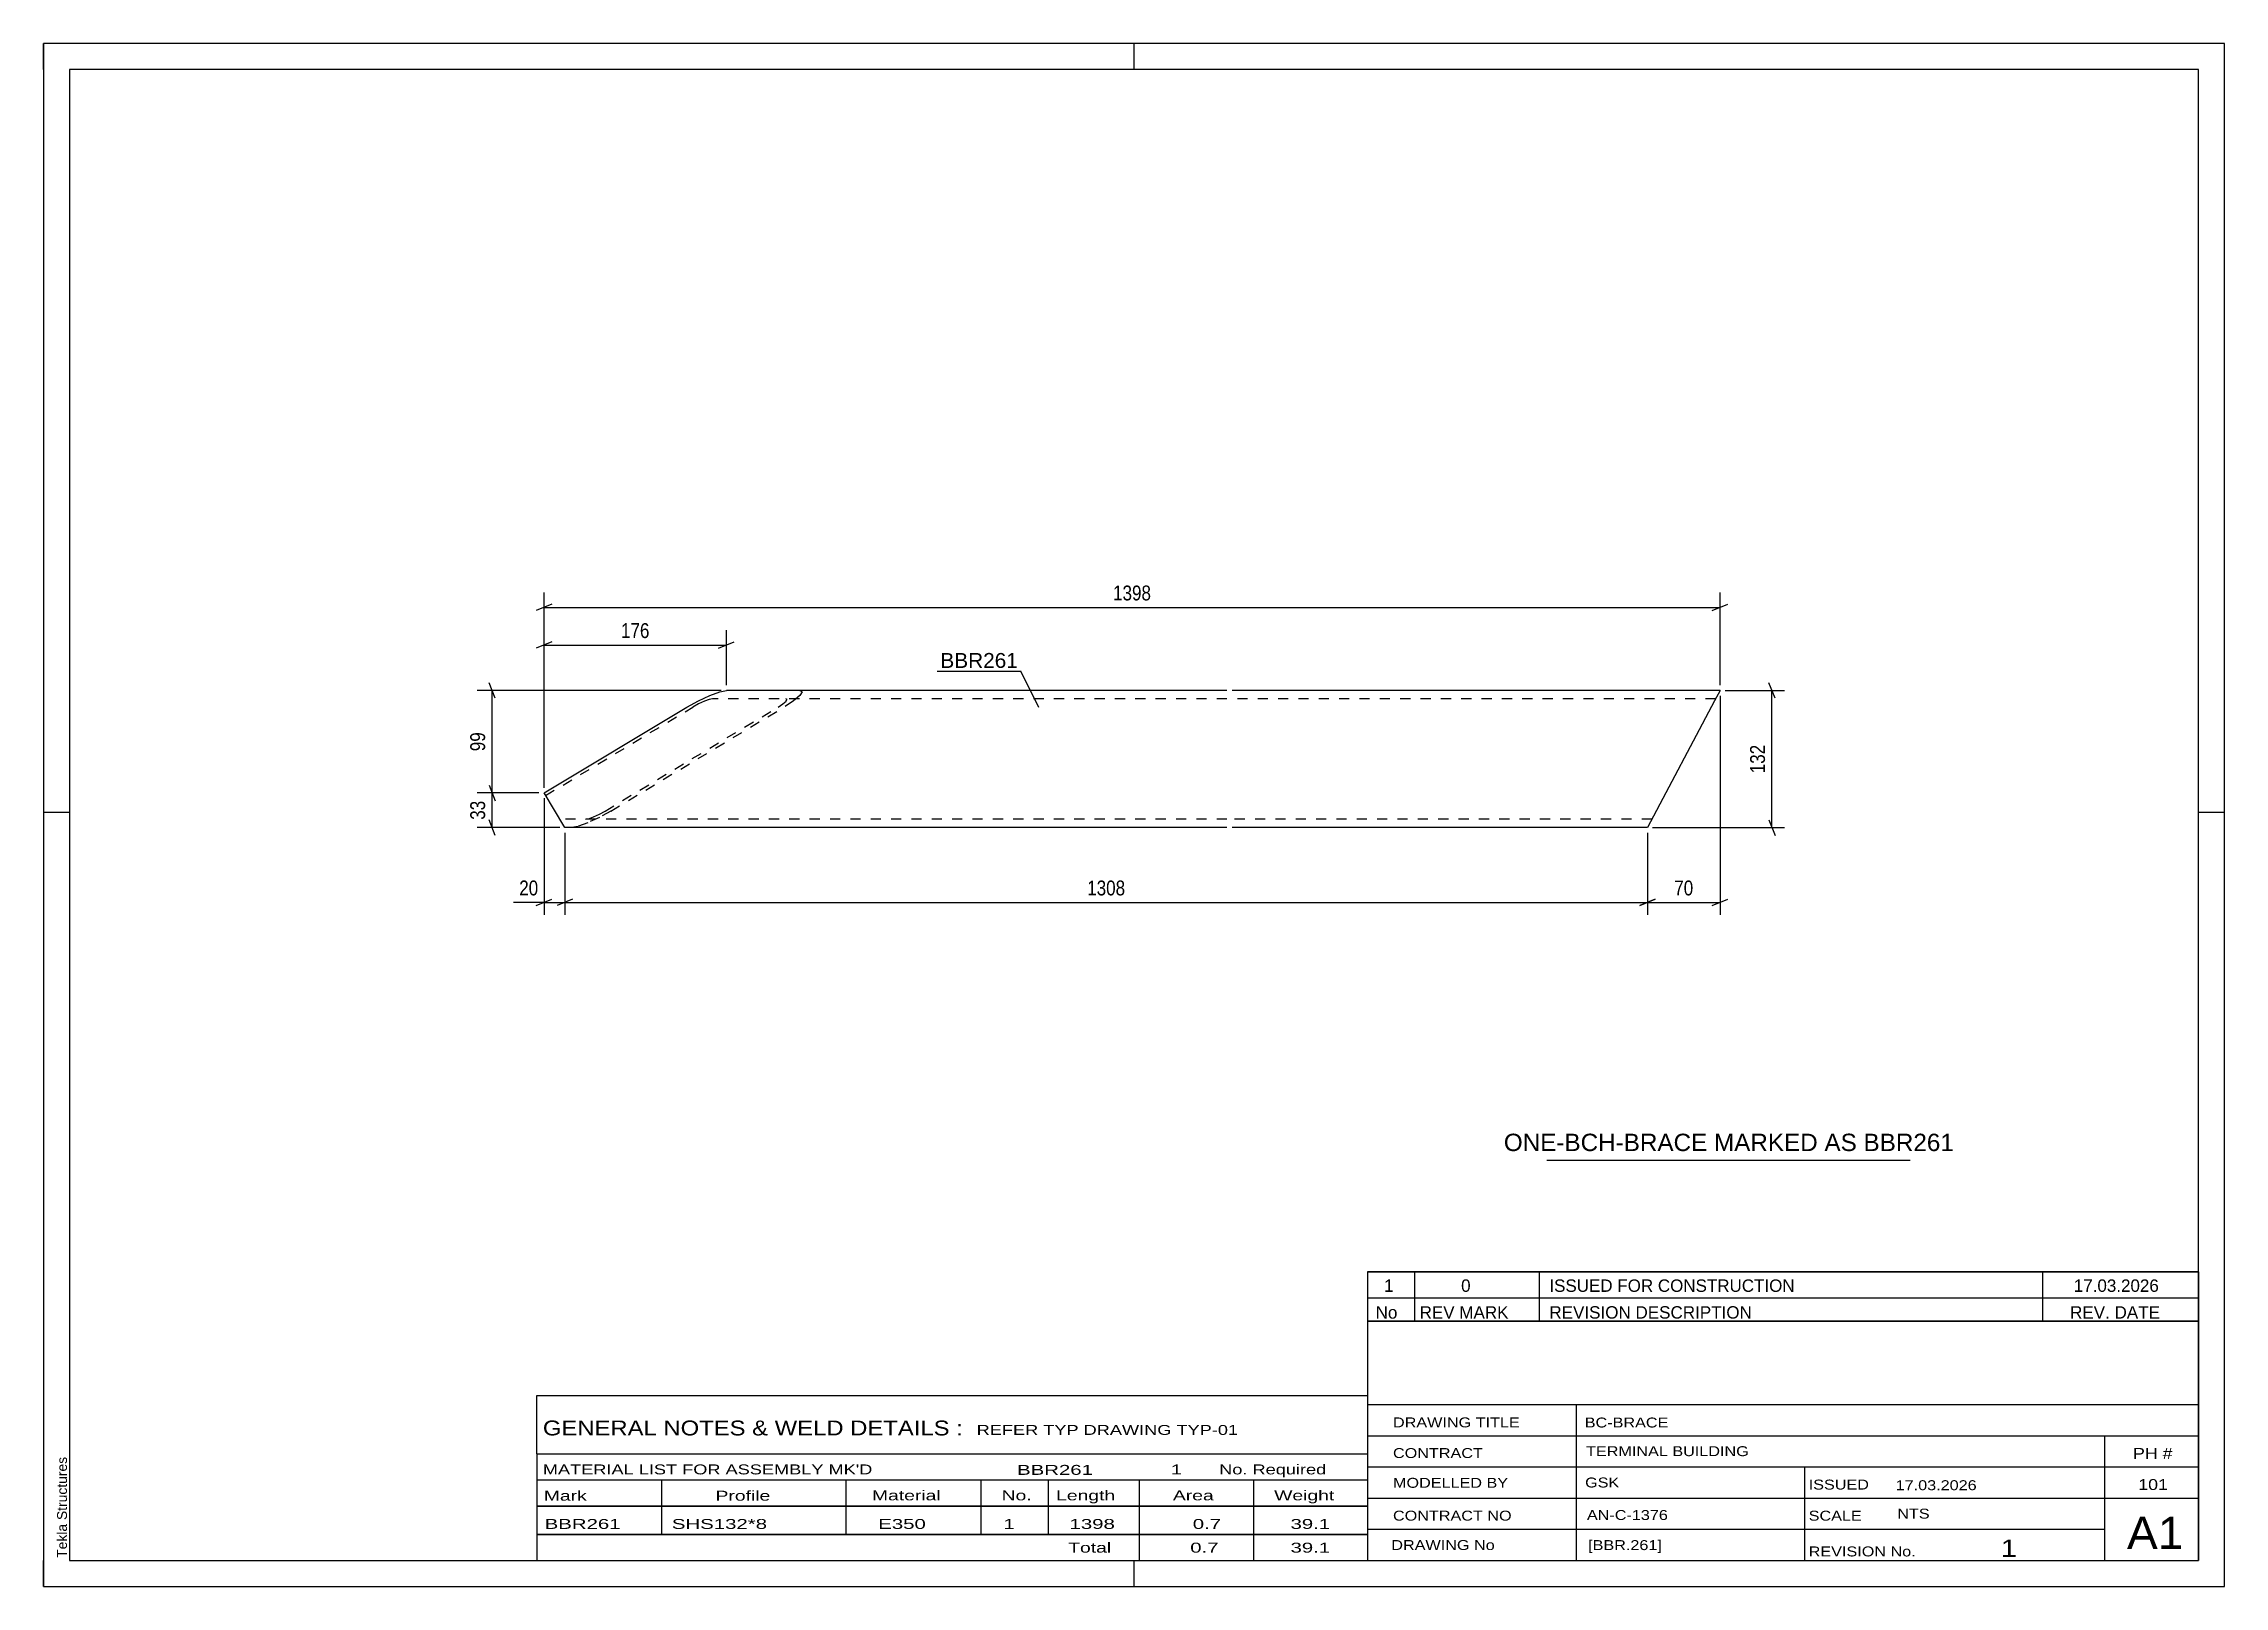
# Model space of a CAD drawing. Header units: millimetres. Extents: x 0 to 420, y 0 to 297.
import ezdxf

# ---------------------------------------------------------------- set-up
doc = ezdxf.new("R2010")
doc.units = ezdxf.units.MM
doc.linetypes.add('DXK_LINE_DOT2', pattern=[3.9198, 1.9599, -1.9599])
doc.styles.add('Arial', font='ARIAL.TTF', dxfattribs={"height": 0.2})
doc.styles.add('Arial Narrow', font='ARIALN.TTF', dxfattribs={"height": 0.2})

# ---------------------------------------------------------------- blocks, each defined once
blk = doc.blocks.new('Unknown-585754462-1162')
at = {"color": 5, "linetype": 'Continuous'}
for p, q in [((420, 297), (0, 297)), ((0, 297), (0, 0)), ((0, 292), (0, 297)), ((210, 292), (210, 297)), ((420, 0), (420, 297)), ((415, 292), (5, 292)), ((5, 292), (5, 5)), ((415, 5), (415, 292)), ((5, 149), (0, 149)), ((420, 149), (415, 149)), ((0, 0), (0, 5)), ((5, 5), (415, 5)), ((210, 0), (210, 5)), ((0, 0), (420, 0))]:
    blk.add_line(p, q, dxfattribs=at)
at = {"color": 174, "linetype": 'Continuous', "style": 'Arial'}
blk.add_text('Tekla Structures', height=1.9102, rotation=90, dxfattribs=at).set_placement((4.5, 5.5))
blk = doc.blocks.new('Part-585754462-1675 - 1651')
at = {"color": 2, "linetype": 'Continuous'}
for p, q in [((128.33, 171.53), (130.22, 172.23)), ((130.22, 172.23), (131.49, 172.47)), ((227.89, 172.47), (131.49, 172.47)), ((322.87, 172.47), (228.89, 172.47)), ((322.87, 172.47), (321.82, 170.5)), ((96.38, 152.74), (123.9, 169.27)), ((123.9, 169.27), (126.11, 170.5)), ((126.11, 170.5), (128.33, 171.53)), ((321.82, 170.5), (308.89, 146.07)), ((100.39, 146.07), (96.38, 152.74)), ((227.89, 146.07), (100.39, 146.07)), ((308.89, 146.07), (228.89, 146.07))]:
    blk.add_line(p, q, dxfattribs=at)
at = {"color": 7, "linetype": 'DXK_LINE_DOT2'}
for p, q in [((145.63, 172.47), (146.09, 172.23)), ((146.09, 172.23), (145.67, 171.53)), ((96.68, 152.24), (125.03, 169.27)), ((108.13, 149.27), (141.44, 169.27)), ((109.26, 149.27), (142.57, 169.27)), ((126.14, 169.88), (125.03, 169.27)), ((127.25, 170.4), (126.14, 169.88)), ((128.19, 170.75), (127.25, 170.4)), ((128.83, 170.87), (128.19, 170.75)), ((227.89, 170.87), (128.83, 170.87)), ((141.44, 169.27), (142.37, 169.88)), ((142.37, 169.88), (142.99, 170.4)), ((144.43, 170.5), (142.57, 169.27)), ((143.2, 170.75), (142.97, 170.87)), ((142.99, 170.4), (143.04, 170.5)), ((143.04, 170.5), (143.2, 170.75)), ((145.67, 171.53), (144.43, 170.5)), ((322.02, 170.87), (228.89, 170.87)), ((99.43, 147.67), (99.2, 148.05)), ((227.89, 147.67), (99.43, 147.67)), ((104.83, 147.01), (102.95, 146.31)), ((104.34, 147.67), (104.97, 147.79)), ((107.05, 148.05), (104.83, 147.01)), ((104.97, 147.79), (105.92, 148.14)), ((105.92, 148.14), (107.03, 148.66)), ((107.03, 148.66), (108.13, 149.27)), ((109.26, 149.27), (107.05, 148.05)), ((309.74, 147.67), (228.89, 147.67)), ((102.95, 146.31), (101.67, 146.07))]:
    blk.add_line(p, q, dxfattribs=at)
blk = doc.blocks.new('StraightDimension-585754462-1713 - 1651')
at = {"color": 7, "linetype": 'Continuous'}
for p, q in [((96.38, 151.74), (96.38, 129.27)), ((100.39, 145.07), (100.39, 129.27)), ((94.88, 131.07), (97.88, 132.27)), ((96.38, 131.67), (100.39, 131.67)), ((101.89, 132.27), (98.89, 131.07))]:
    blk.add_line(p, q, dxfattribs=at)
at = {"color": 0}
blk.add_wipeout([(95.86, 132.42), (95.86, 136.62), (91, 136.62), (91, 132.42)], dxfattribs=at)
at = {"color": 7, "linetype": 'Continuous'}
blk.add_line((96.38, 131.67), (90.48, 131.67), dxfattribs=at)
blk.add_line((96.38, 131.67), (90.48, 131.67), dxfattribs=at)
at = {"color": 3, "style": 'Arial Narrow'}
blk.add_text('20', height=2.863, dxfattribs=at).set_placement((91.6, 133.02))
blk = doc.blocks.new('StraightDimension-585754462-1712 - 1651')
at = {"color": 7, "linetype": 'Continuous'}
for p, q in [((100.39, 145.07), (100.39, 129.27)), ((308.89, 145.07), (308.89, 129.27)), ((101.89, 132.27), (98.89, 131.07)), ((100.39, 131.67), (308.89, 131.67)), ((307.39, 131.07), (310.39, 132.27))]:
    blk.add_line(p, q, dxfattribs=at)
at = {"color": 0}
blk.add_wipeout([(208.9, 132.42), (208.9, 136.62), (200.39, 136.62), (200.39, 132.42)], dxfattribs=at)
at = {"color": 3, "style": 'Arial Narrow'}
blk.add_text('1308', height=2.863, dxfattribs=at).set_placement((200.99, 133.02))
blk = doc.blocks.new('StraightDimension-585754462-1704 - 1651')
at = {"color": 7, "linetype": 'Continuous'}
for p, q in [((323.87, 172.47), (335.27, 172.47)), ((333.47, 170.97), (332.27, 173.97)), ((332.87, 146.07), (332.87, 172.47)), ((332.27, 147.57), (333.47, 144.57)), ((309.89, 146.07), (335.27, 146.07))]:
    blk.add_line(p, q, dxfattribs=at)
at = {"color": 0}
blk.add_wipeout([(332.12, 162.61), (327.92, 162.61), (327.92, 155.93), (332.12, 155.93)], dxfattribs=at)
at = {"color": 3, "style": 'Arial Narrow'}
blk.add_text('132', height=2.863, rotation=90.0002, dxfattribs=at).set_placement((331.52, 156.53))
blk = doc.blocks.new('StraightDimension-585754462-1711 - 1651')
at = {"color": 7, "linetype": 'Continuous'}
for p, q in [((322.87, 171.47), (322.87, 129.27)), ((308.89, 145.07), (308.89, 129.27)), ((310.39, 132.27), (307.39, 131.07)), ((308.89, 131.67), (322.87, 131.67)), ((321.37, 131.07), (324.37, 132.27))]:
    blk.add_line(p, q, dxfattribs=at)
at = {"color": 0}
blk.add_wipeout([(318.31, 132.42), (318.31, 136.62), (313.45, 136.62), (313.45, 132.42)], dxfattribs=at)
at = {"color": 3, "style": 'Arial Narrow'}
blk.add_text('70', height=2.863, dxfattribs=at).set_placement((314.05, 133.02))
blk = doc.blocks.new('StraightDimension-585754462-1727 - 1651')
at = {"color": 7, "linetype": 'Continuous'}
for p, q in [((97.88, 189.06), (94.88, 187.86)), ((96.38, 153.74), (96.38, 191.31)), ((321.37, 187.86), (324.37, 189.06)), ((322.87, 173.47), (322.87, 191.31)), ((96.38, 188.46), (322.87, 188.46))]:
    blk.add_line(p, q, dxfattribs=at)
at = {"color": 0}
blk.add_wipeout([(213.88, 189.21), (213.88, 193.41), (205.37, 193.41), (205.37, 189.21)], dxfattribs=at)
at = {"color": 3, "style": 'Arial Narrow'}
blk.add_text('1398', height=2.863, dxfattribs=at).set_placement((205.97, 189.81))
blk = doc.blocks.new('StraightDimension-585754462-2006 - 1651')
at = {"color": 7, "linetype": 'Continuous'}
for p, q in [((130.49, 172.47), (83.53, 172.47)), ((86.98, 170.97), (85.78, 173.97)), ((86.38, 152.74), (86.38, 172.47)), ((95.38, 152.74), (83.53, 152.74)), ((85.78, 154.24), (86.98, 151.24))]:
    blk.add_line(p, q, dxfattribs=at)
at = {"color": 0}
blk.add_wipeout([(85.63, 165.03), (81.43, 165.03), (81.43, 160.18), (85.63, 160.18)], dxfattribs=at)
at = {"color": 3, "style": 'Arial Narrow'}
blk.add_text('99', height=2.863, rotation=90.0002, dxfattribs=at).set_placement((85.03, 160.78))
blk = doc.blocks.new('StraightDimension-585754462-2007 - 1651')
at = {"color": 7, "linetype": 'Continuous'}
for p, q in [((95.38, 152.74), (83.53, 152.74)), ((85.78, 154.24), (86.98, 151.24)), ((86.38, 146.07), (86.38, 152.74)), ((86.98, 144.57), (85.78, 147.57)), ((99.39, 146.07), (83.53, 146.07))]:
    blk.add_line(p, q, dxfattribs=at)
at = {"color": 0}
blk.add_wipeout([(85.63, 151.83), (81.43, 151.83), (81.43, 146.98), (85.63, 146.98)], dxfattribs=at)
at = {"color": 3, "style": 'Arial Narrow'}
blk.add_text('33', height=2.863, rotation=90.0002, dxfattribs=at).set_placement((85.03, 147.58))
blk = doc.blocks.new('StraightDimension-585754462-2170 - 1651')
at = {"color": 7, "linetype": 'Continuous'}
for p, q in [((97.88, 181.82), (94.88, 180.62)), ((96.38, 153.74), (96.38, 184.07)), ((96.38, 181.22), (131.49, 181.22)), ((129.99, 180.62), (132.99, 181.82)), ((131.49, 173.47), (131.49, 184.07))]:
    blk.add_line(p, q, dxfattribs=at)
at = {"color": 0}
blk.add_wipeout([(117.28, 181.97), (117.28, 186.17), (110.6, 186.17), (110.6, 181.97)], dxfattribs=at)
at = {"color": 3, "style": 'Arial Narrow'}
blk.add_text('176', height=2.863, dxfattribs=at).set_placement((111.2, 182.57))
blk = doc.blocks.new('Unknown-585754462-2415')
at = {"color": 7, "linetype": 'Continuous'}
for p, q in [((255, 51.05), (255, 5)), ((255, 51.05), (415, 51.05)), ((415, 51), (415, 5)), ((255, 35), (415, 35)), ((295.14, 35), (295.14, 5)), ((255, 29), (415, 29)), ((397, 5.05), (397, 29.05)), ((255, 23), (415, 23)), ((339.14, 23), (339.14, 5)), ((255, 17), (415, 17)), ((255, 11), (397, 11)), ((255, 5), (415, 5))]:
    blk.add_line(p, q, dxfattribs=at)
at = {"color": 7, "style": 'Arial Narrow'}
for s, height, width, p in [('DRAWING TITLE', 1.9089, 1.425378, (259.88, 30.61)), ('BC-BRACE', 1.909, 1.425378, (296.81, 30.59)), ('CONTRACT', 1.909, 1.425378, (259.88, 24.71)), ('TERMINAL BUILDING', 1.9089, 1.425378, (297.06, 25.07)), ('MODELLED BY', 1.9089, 1.425378, (259.88, 18.98)), ('GSK', 1.909, 1.425378, (296.88, 19.04)), ('ISSUED', 1.909, 1.425378, (339.94, 18.64)), ('17.03.2026', 1.909, 1.425378, (356.69, 18.52)), ('CONTRACT NO', 1.9089, 1.425378, (259.88, 12.66)), ('AN-C-1376', 1.909, 1.425378, (297.23, 12.78)), ('SCALE', 1.909, 1.425378, (339.94, 12.65)), ('A1', 6.204, 1.25, (401.24, 7.2)), ('DRAWING No', 1.909, 1.425378, (259.56, 7)), ('[BBR.261]', 1.909, 1.425378, (297.46, 6.99)), ('1', 3.34, 1.5, (376.91, 5.68)), ('REVISION No.', 1.9089, 1.425378, (339.94, 5.77))]:
    blk.add_text(s, height=height, dxfattribs=dict(at, width=width)).set_placement(p)
at = {"color": 7, "linetype": 'Continuous', "style": 'Arial Narrow'}
for s, height, width, p in [('PH #', 2.1, 1.42538, (402.4, 24.55)), ('101', 2.1, 1.42538, (403.41, 18.55)), ('NTS', 1.909, 1.425378, (357, 13.05))]:
    blk.add_text(s, height=height, dxfattribs=dict(at, width=width)).set_placement(p)
blk = doc.blocks.new('Unknown-585754462-2416')
at = {"color": 7, "linetype": 'Continuous'}
for p, q in [((255, 60.55), (415, 60.55)), ((415, 60.55), (255, 60.55)), ((255, 60.55), (255, 55.55)), ((264, 60.55), (264, 55.55)), ((288, 60.55), (288, 55.55)), ((385, 60.55), (385, 55.55)), ((415, 60.55), (415, 55.55)), ((255, 55.55), (415, 55.55)), ((255, 55.55), (255, 51.05)), ((255, 55.55), (415, 55.55)), ((264, 55.55), (264, 51.05)), ((288, 55.55), (288, 51.05)), ((385, 55.55), (385, 51.05)), ((415, 55.55), (415, 51.05)), ((415, 51.05), (255, 51.05))]:
    blk.add_line(p, q, dxfattribs=at)
at = {"color": 7, "linetype": 'Continuous', "style": 'Arial Narrow'}
for s, height, width, p in [('1', 2.39, 1.196471, (258.16, 56.7)), ('0', 2.39, 1.196471, (273, 56.7)), ('ISSUED FOR CONSTRUCTION', 2.3861, 1.196471, (290, 56.7)), ('17.03.2026', 2.386, 1.196471, (391, 56.7)), ('No', 2.386, 1.2, (256.54, 51.55)), ('REV MARK', 2.386, 1.2, (265, 51.55)), ('REVISION DESCRIPTION', 2.3861, 1.2, (290, 51.55)), ('REV. DATE', 2.386, 1.2, (390.28, 51.55))]:
    blk.add_text(s, height=height, dxfattribs=dict(at, width=width)).set_placement(p)
blk = doc.blocks.new('Unknown-585754462-2417')
at = {"color": 7, "linetype": 'Continuous'}
for p, q in [((95, 36.75), (255, 36.75)), ((95, 25.5), (95, 36.75)), ((255, 36.75), (255, 25.5)), ((95, 25.5), (255, 25.5)), ((95, 25.5), (95, 20.5)), ((255, 25.5), (255, 20.5)), ((95, 20.5), (255, 20.5)), ((95, 20.5), (95, 15.5)), ((119, 20.5), (119, 15.5)), ((154.5, 20.5), (154.5, 15.5)), ((180.5, 20.5), (180.5, 15.5)), ((193.5, 20.5), (193.5, 15.5)), ((211, 20.5), (211, 15.5)), ((233, 20.5), (233, 15.5)), ((255, 20.5), (255, 15.5)), ((95, 15.5), (255, 15.5)), ((95, 15.45), (95, 10.05)), ((95, 15.45), (255, 15.45)), ((119, 15.5), (119, 10)), ((154.5, 15.5), (154.5, 10)), ((180.5, 15.5), (180.5, 10)), ((193.5, 15.5), (193.5, 10)), ((211, 15.5), (211, 10)), ((233, 15.5), (233, 10)), ((255, 15.45), (255, 10.05)), ((95, 10.05), (255, 10.05)), ((95, 10), (255, 10)), ((95, 10), (95, 5)), ((211, 10), (211, 5)), ((233, 10), (233, 5)), ((255, 10), (255, 5)), ((95, 5), (255, 5))]:
    blk.add_line(p, q, dxfattribs=at)
at = {"color": 7, "style": 'Arial Narrow'}
for s, height, width, p in [('GENERAL NOTES & WELD DETAILS :', 2.8633, 1.4, (96.15, 29.06)), ('REFER TYP DRAWING TYP-01', 1.9089, 1.6, (179.7, 29.16)), ("MATERIAL LIST FOR ASSEMBLY MK'D", 1.9089, 1.6, (96.15, 21.56)), ('BBR261', 1.909, 1.794707, (187.48, 21.47)), ('1', 1.91, 1.794707, (217.08, 21.56)), ('No. Required', 1.9089, 1.6, (226.41, 21.56)), ('Mark', 1.909, 1.7, (96.34, 16.5)), ('Profile', 1.909, 1.7, (129.41, 16.5)), ('Material', 1.909, 1.7, (159.54, 16.56)), ('No.', 1.909, 1.7, (184.5, 16.56)), ('Length', 1.909, 1.7, (195, 16.56)), ('Area', 1.909, 1.7, (217.5, 16.56)), ('Weight', 1.909, 1.7, (237, 16.56))]:
    blk.add_text(s, height=height, dxfattribs=dict(at, width=width)).set_placement(p)
at = {"color": 7, "linetype": 'Continuous', "style": 'Arial Narrow'}
for s, height, width, p in [('BBR261', 1.909, 1.794707, (96.5, 11.06)), ('SHS132*8', 1.909, 1.794707, (121, 11.06)), ('E350', 1.909, 1.794707, (160.74, 11.06)), ('1', 1.91, 1.794707, (184.86, 11.06)), ('1398', 1.909, 1.794707, (197.58, 11.06)), ('0.7', 1.909, 1.794707, (221.32, 11.06)), ('39.1', 1.909, 1.794707, (240.14, 11.06)), ('Total', 1.909, 1.7, (197.33, 6.5)), ('0.7', 1.909, 1.794707, (220.83, 6.5)), ('39.1', 1.909, 1.794707, (240.14, 6.5))]:
    blk.add_text(s, height=height, dxfattribs=dict(at, width=width)).set_placement(p)
blk = doc.blocks.new('Unknown-585754462-2418')
at = {"color": 7, "linetype": 'Continuous'}
blk.add_line((289.5, 82.05), (359.5, 82.05), dxfattribs=at)
at = {"color": 7, "style": 'Arial'}
blk.add_text('ONE-BCH-BRACE MARKED AS BBR261', height=3.3428, dxfattribs=at).set_placement((281.23, 83.8))
blk = doc.blocks.new('Mark-585754462-1678 - 1651')
at = {"color": 0}
blk.add_wipeout([(187.61, 176.82), (187.61, 179.82), (172.72, 179.82), (172.72, 176.82)], dxfattribs=at)
blk.add_wipeout([(187.61, 176.82), (187.61, 179.82), (172.72, 179.82), (172.72, 176.82)], dxfattribs=at)
at = {"color": 30, "linetype": 'Continuous'}
for p in [(172.12, 176.22), (191.64, 169.17)]:
    blk.add_line(p, (188.21, 176.22), dxfattribs=at)
at = {"color": 3, "style": 'Arial'}
blk.add_text('BBR261', height=2.865, dxfattribs=at).set_placement((172.72, 176.82))

msp = doc.modelspace()

# ---------------------------------------------------------------- block references
for name in ['Unknown-585754462-1162', 'Part-585754462-1675 - 1651', 'Unknown-585754462-2418', 'Unknown-585754462-2416', 'Unknown-585754462-2415', 'Unknown-585754462-2417']:
    msp.add_blockref(name, (0, 0))

# ---------------------------------------------------------------- next in the draw order: block references
msp.add_blockref('StraightDimension-585754462-1713 - 1651', (0, 0))

# ---------------------------------------------------------------- next in the draw order: block references
msp.add_blockref('StraightDimension-585754462-1712 - 1651', (0, 0))

# ---------------------------------------------------------------- next in the draw order: block references
msp.add_blockref('StraightDimension-585754462-1704 - 1651', (0, 0))

# ---------------------------------------------------------------- next in the draw order: block references
msp.add_blockref('StraightDimension-585754462-1711 - 1651', (0, 0))

# ---------------------------------------------------------------- next in the draw order: block references
msp.add_blockref('StraightDimension-585754462-1727 - 1651', (0, 0))

# ---------------------------------------------------------------- next in the draw order: block references
for name in ['Mark-585754462-1678 - 1651', 'StraightDimension-585754462-2006 - 1651']:
    msp.add_blockref(name, (0, 0))

# ---------------------------------------------------------------- next in the draw order: block references
msp.add_blockref('StraightDimension-585754462-2007 - 1651', (0, 0))

# ---------------------------------------------------------------- next in the draw order: block references
msp.add_blockref('StraightDimension-585754462-2170 - 1651', (0, 0))

doc.saveas('drawing.dxf')
